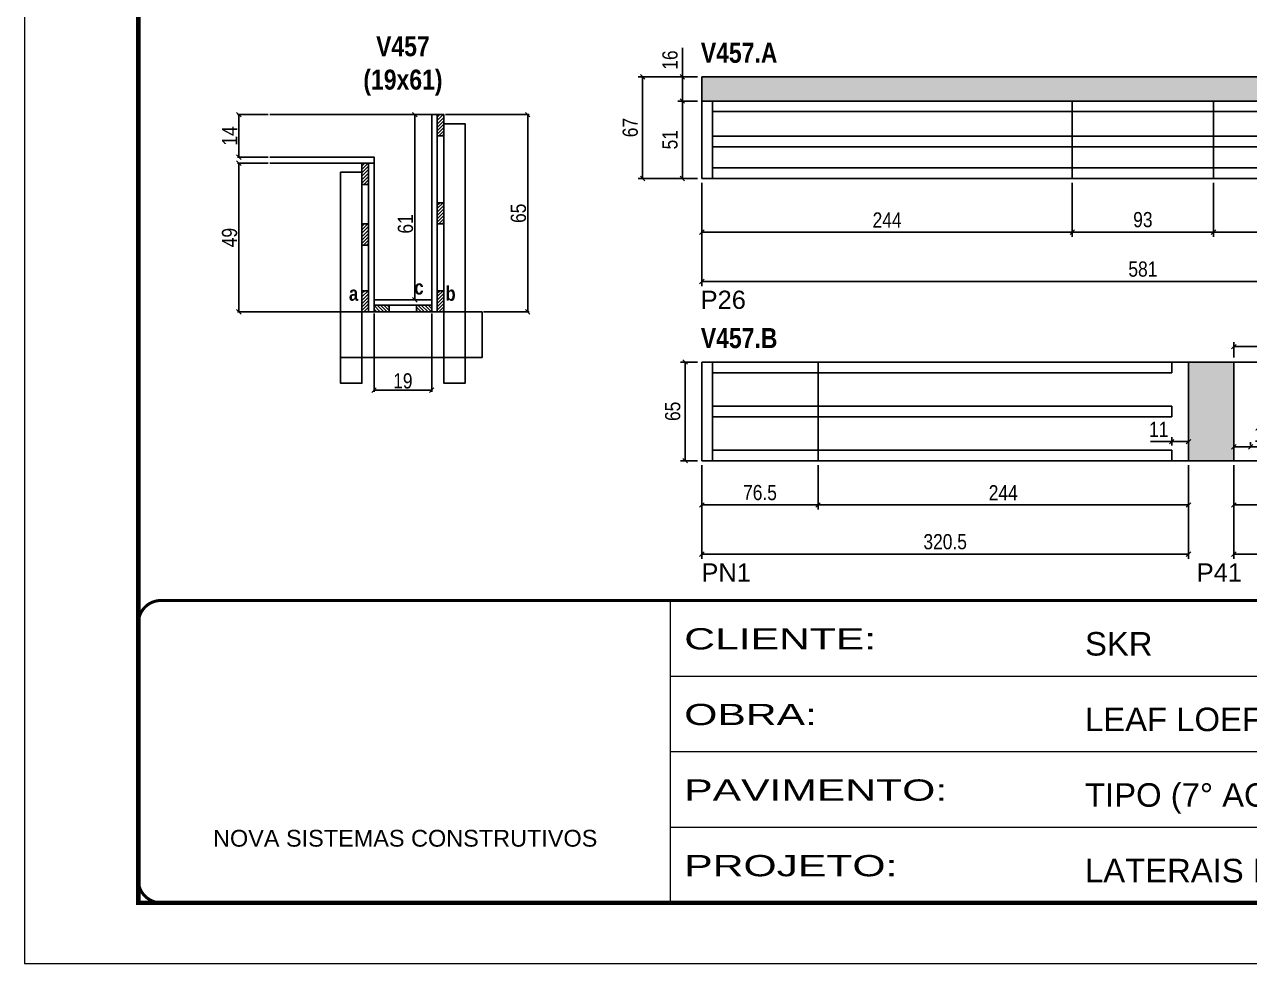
# Model space of a CAD drawing. Extents: x 3309 to 9563, y -2522 to 14608.
# Drawn here: x 3309 to 4116, y 7815 to 8434 of the extents above; entities that cross this region are included whole.
import ezdxf

# ---------------------------------------------------------------- set-up
doc = ezdxf.new("R2010")
doc.units = 0
doc.linetypes.add('CONTINUO', pattern=[0])
doc.linetypes.add('DASHED', pattern=[0.75, 0.5, -0.25])
for name, color, linetype in [('5', 5, 'Continuous'), ('COTA', 241, 'Continuous'), ('detalhes', 4, 'Continuous'), ('NOMENCLATURA', 7, 'Continuous'), ('Painéis', 200, 'Continuous'), ('SARR_2.2x7', 40, 'Continuous'), ('SARR_3.5x7', 81, 'Continuous')]:
    doc.layers.add(name, color=color, linetype=linetype)
for name, color, linetype, lineweight in [('CONCRETO', 251, 'Continuous', 25), ('Folhas', 255, 'Continuous', 9), ('SARRAFO DE PRESSAO', 251, 'DASHED', 9)]:
    doc.layers.add(name, color=color, linetype=linetype, lineweight=lineweight)
doc.styles.add('ARIAL', font='arial.ttf')
doc.styles.add('COTA TECNICA', font='techl___.ttf', dxfattribs={"height": 10})
doc.styles.add('COTA TECNICA 2X', font='techl___.ttf', dxfattribs={"height": 10})
doc.styles.get("Standard").update_dxf_attribs({"font": 'arial.ttf'})
doc.styles.add('TECNICA', font='techb___.ttf', dxfattribs={"height": 10})
doc.styles.add('Tecnologia', font='')
doc.styles.get('Tecnologia').set_extended_font_data('Forgotten Futurist')
doc.dimstyles.new('PAINEL', dxfattribs={"dimtxt": 10, "dimasz": 3, "dimexe": 3, "dimexo": 3, "dimgap": 3, "dimtad": 1, "dimdec": 1, "dimzin": 12, "dimdsep": 46, "dimtxsty": 'COTA TECNICA', "dimblk1": 'OBLIQUE', "dimblk2": 'OBLIQUE', "dimsah": 1, "dimcen": 0.9, "dimclrd": 4, "dimclre": 4, "dimclrt": 240, "dimadec": 1, "dimazin": 3, "dimtfac": 1, "dimtdec": 1, "dimtmove": 0, "dimatfit": 3, "dimfxl": 1, "dimtolj": 1, "dimtzin": 12, "dimarcsym": 0})
doc.dimstyles.new('SECAO', dxfattribs={"dimscale": 0.333333, "dimtxt": 5, "dimasz": 9, "dimexe": 3, "dimexo": 3, "dimgap": 3, "dimtad": 1, "dimdec": 1, "dimlfac": 0.5, "dimzin": 12, "dimdsep": 46, "dimtxsty": 'COTA TECNICA 2X', "dimblk1": 'OBLIQUE', "dimblk2": 'OBLIQUE', "dimsah": 1, "dimcen": 0.9, "dimclrd": 4, "dimclre": 4, "dimclrt": 240, "dimadec": 1, "dimazin": 3, "dimtfac": 1, "dimtdec": 1, "dimtmove": 0, "dimatfit": 3, "dimfxl": 1, "dimtolj": 1, "dimtzin": 12, "dimarcsym": 0})
pattern_1 = [(135, (36775.1903, -115267.8164), (-1.122532015, -1.122532015), [])]
pattern_2 = [(45, (-119980.518, -24977.1854), (-1.122532015, 1.122532015), [])]
pattern_3 = [(50, (-1598.5, -383.495), (5.46554, -0.4781726), [0.5715, -6.2865]), (355, (-1598.5, -383.495), (-1.0573026, 5.7317054), [0.4572, -5.0292175]), (100.451445, (-1598.0445, -383.535), (4.4082374, 5.2535326), [0.4857003, -5.3427073]), (46.1842, (-1598.5, -381.971), (8.1323712, -1.26127), [0.85725, -9.42975]), (96.63556, (-1597.822, -382.076), (7.122124, 7.422784), [0.728551, -8.014068]), (351.18415, (-1598.5, -381.971), (7.122124, 7.422784), [0.685799, -7.543792]), (21, (-1597.738, -382.352), (4.5484317, -3.067956), [0.5715, -6.2865]), (326, (-1597.738, -382.352), (1.8540609, 5.525639), [0.4572, -5.0292]), (71.451445, (-1597.359, -382.6077), (6.4024926, 2.457683), [0.4857003, -5.342698]), (37.5, (-1598.5, -383.495), (0.0926581, 2.53665117), [0, -4.96824, 0, -5.1054, 0, -5.04825]), (7.5, (-1598.5, -383.495), (2.0045899, 3.00541724), [0, -2.91084, 0, -4.85394, 0, -1.92405]), (327.5, (-1600.1993, -383.495), (4.06771786, -0.17186232), [0, -1.905, 0, -5.9436, 0, -7.8867]), (317.5, (-1600.9613, -383.495), (4.4438754, 0.7627947), [0, -2.4765, 0, -3.94716, 0, -5.6007])]

# ---------------------------------------------------------------- blocks, each defined once
blk = doc.blocks.new('9999999999')
at = {"color": 30, "linetype": 'CONTINUO'}
for p, q in [((98564.56, 34230.21), (98564.56, 34429.45)), ((98564.56, 34379.64), (99583.98, 34379.64)), ((98564.56, 34329.83), (99487.98, 34329.83)), ((98564.56, 34280.02), (99487.98, 34280.02))]:
    blk.add_line(p, q, dxfattribs=at)
at = {"color": 30, "linetype": 'CONTINUO', "const_width": 2}
blk.add_lwpolyline([(99583.98, 34230.21), (99583.98, 34414.45, 0.414214), (99568.98, 34429.45), (98228.98, 34429.45, 0.414214), (98213.98, 34414.45), (98213.98, 34245.21, 0.414214), (98228.98, 34230.21), (99583.98, 34230.21)], format="xyb", dxfattribs=at)
at = {"layer": 'Folhas'}
blk.add_lwpolyline([(98138.98, 34190.21), (99623.98, 34190.21), (99623.98, 35240.21), (98138.98, 35240.21)], close=True, dxfattribs=at)
at = {"layer": 'Folhas', "color": 30, "const_width": 3}
blk.add_lwpolyline([(98213.98, 34230.21), (99583.98, 34230.21), (99583.98, 35200.21), (98213.98, 35200.21)], close=True, dxfattribs=at)
at = {"color": 7, "linetype": 'Continuous', "ltscale": 5, "style": 'ARIAL'}
for s, height, p in [('SKR', 15.483, (98837.68, 34393.13)), ('LEAF LOEFGREN', 15.4829, (98837.68, 34343.32)), ('TIPO (7° AO 21° PAVIMENTO)', 15.4829, (98837.68, 34293.51)), ('NOVA SISTEMAS CONSTRUTIVOS', 11.0592, (98263.19, 34267.21)), ('LATERAIS DE VIGAS', 15.4829, (98837.68, 34243.7))]:
    blk.add_text(s, height=height, dxfattribs=at).set_placement(p)
at = {"layer": 'Folhas', "color": 7, "style": 'Tecnologia', "width": 1.5}
for s, p in [('CLIENTE:', (98573.65, 34397.17)), ('OBRA:', (98573.65, 34347.31)), ('PAVIMENTO:', (98573.65, 34297.5)), ('PROJETO:', (98573.65, 34247.69))]:
    blk.add_text(s, height=14, dxfattribs=at).set_placement(p)
blk = doc.blocks.new('_Oblique')
at = {"color": 0, "linetype": 'ByBlock', "lineweight": -2}
blk.add_line((-0.5, -0.5), (0.5, 0.5), dxfattribs=at)
blk = doc.blocks.new('*D1953')
at = {"layer": 'COTA', "color": 4, "lineweight": -2, "transparency": 16777216}
for p, q in [((3469.95, 8342.35), (3449.6, 8342.35)), ((3450.6, 8342.35), (3450.6, 8244.35)), ((3530.65, 8244.35), (3449.6, 8244.35))]:
    blk.add_line(p, q, dxfattribs=at)
at = {"layer": 'Defpoints', "color": 0, "transparency": 16777216}
for p in [(3470.95, 8342.35), (3450.6, 8244.35), (3531.65, 8244.35, 0)]:
    blk.add_point(p, dxfattribs=at)
at = {"layer": 'COTA', "color": 4, "lineweight": -2, "transparency": 16777216, "xscale": 3, "yscale": 3, "zscale": 3}
for p, rotation in [((3450.6, 8342.35), 90), ((3450.6, 8244.35), 270)]:
    blk.add_blockref('_Oblique', p, dxfattribs=dict(at, rotation=rotation))
at = {"layer": 'COTA', "color": 240, "transparency": 16777216, "insert": (3444.5, 8293.35), "char_height": 10, "attachment_point": 5, "rotation": 90, "style": 'COTA TECNICA 2X'}
blk.add_mtext('\\A1;49', dxfattribs=at)
blk = doc.blocks.new('*D1954')
at = {"layer": 'COTA', "color": 4, "lineweight": -2, "transparency": 16777216}
for p, q in [((3576.65, 8374.35), (3565.48, 8374.35)), ((3566.48, 8252.35), (3566.48, 8374.35)), ((3576.65, 8252.35), (3565.48, 8252.35))]:
    blk.add_line(p, q, dxfattribs=at)
at = {"layer": 'Defpoints', "color": 0, "transparency": 16777216}
for p in [(3566.48, 8374.35), (3577.65, 8374.35), (3577.65, 8252.35)]:
    blk.add_point(p, dxfattribs=at)
at = {"layer": 'COTA', "color": 4, "lineweight": -2, "transparency": 16777216, "xscale": 3, "yscale": 3, "zscale": 3}
for p, rotation in [((3566.48, 8374.35), 90), ((3566.48, 8252.35), 270)]:
    blk.add_blockref('_Oblique', p, dxfattribs=dict(at, rotation=rotation))
at = {"layer": 'COTA', "color": 240, "transparency": 16777216, "insert": (3560.37, 8302.35), "char_height": 10, "attachment_point": 5, "rotation": 90, "style": 'COTA TECNICA 2X'}
blk.add_mtext('\\A1;61', dxfattribs=at)
blk = doc.blocks.new('*D1956')
at = {"layer": 'COTA', "color": 4, "lineweight": -2, "transparency": 16777216}
for p, q in [((3469.95, 8374.35), (3449.6, 8374.35)), ((3450.6, 8346.35), (3450.6, 8374.35)), ((3469.95, 8346.35), (3449.6, 8346.35))]:
    blk.add_line(p, q, dxfattribs=at)
at = {"layer": 'Defpoints', "color": 0, "transparency": 16777216}
for p in [(3450.6, 8374.35), (3470.95, 8374.35), (3470.95, 8346.35)]:
    blk.add_point(p, dxfattribs=at)
at = {"layer": 'COTA', "color": 4, "lineweight": -2, "transparency": 16777216, "xscale": 3, "yscale": 3, "zscale": 3}
for p, rotation in [((3450.6, 8374.35), 90), ((3450.6, 8346.35), 270)]:
    blk.add_blockref('_Oblique', p, dxfattribs=dict(at, rotation=rotation))
at = {"layer": 'COTA', "color": 240, "transparency": 16777216, "insert": (3444.53, 8360.35), "char_height": 10, "attachment_point": 5, "rotation": 90, "style": 'COTA TECNICA 2X'}
blk.add_mtext('\\A1;14', dxfattribs=at)
blk = doc.blocks.new('*D1957')
at = {"layer": 'COTA', "color": 4, "lineweight": -2, "transparency": 16777216}
for p, q in [((3586.65, 8374.35), (3641.9, 8374.35)), ((3640.9, 8244.35), (3640.9, 8374.35)), ((3611.84, 8244.35), (3641.9, 8244.35))]:
    blk.add_line(p, q, dxfattribs=at)
at = {"layer": 'Defpoints', "color": 0, "transparency": 16777216}
for p in [(3585.65, 8374.35), (3640.9, 8374.35), (3610.84, 8244.35)]:
    blk.add_point(p, dxfattribs=at)
at = {"layer": 'COTA', "color": 4, "lineweight": -2, "transparency": 16777216, "xscale": 3, "yscale": 3, "zscale": 3}
for p, rotation in [((3640.9, 8374.35), 90), ((3640.9, 8244.35), 270)]:
    blk.add_blockref('_Oblique', p, dxfattribs=dict(at, rotation=rotation))
at = {"layer": 'COTA', "color": 240, "transparency": 16777216, "insert": (3634.79, 8309.35), "char_height": 10, "attachment_point": 5, "rotation": 90, "style": 'COTA TECNICA 2X'}
blk.add_mtext('\\A1;65', dxfattribs=at)
blk = doc.blocks.new('*D1955')
at = {"layer": 'COTA', "color": 4, "lineweight": -2, "transparency": 16777216}
for p, q in [((3539.65, 8243.35), (3539.65, 8191.78)), ((3577.65, 8243.35), (3577.65, 8191.78)), ((3539.65, 8192.78), (3577.65, 8192.78))]:
    blk.add_line(p, q, dxfattribs=at)
at = {"layer": 'Defpoints', "color": 0, "transparency": 16777216}
for p in [(3539.65, 8244.35), (3577.65, 8244.35), (3577.65, 8192.78)]:
    blk.add_point(p, dxfattribs=at)
at = {"layer": 'COTA', "color": 4, "lineweight": -2, "transparency": 16777216, "xscale": 3, "yscale": 3, "zscale": 3, "rotation": 180}
blk.add_blockref('_Oblique', (3539.65, 8192.78), dxfattribs=at)
at = {"layer": 'COTA', "color": 4, "lineweight": -2, "transparency": 16777216, "xscale": 3, "yscale": 3, "zscale": 3}
blk.add_blockref('_Oblique', (3577.65, 8192.78), dxfattribs=at)
at = {"layer": 'COTA', "color": 240, "transparency": 16777216, "insert": (3558.65, 8198.86), "char_height": 10, "attachment_point": 5, "style": 'COTA TECNICA 2X'}
blk.add_mtext('\\A1;19', dxfattribs=at)
blk = doc.blocks.new('*D1959')
at = {"layer": 'COTA', "color": 4, "lineweight": -2, "transparency": 16777216}
for p, q in [((3755.69, 8329.33), (3755.69, 8261.39)), ((4336.69, 8329.33), (4336.69, 8261.39)), ((3755.69, 8264.39), (4336.69, 8264.39))]:
    blk.add_line(p, q, dxfattribs=at)
at = {"layer": 'Defpoints', "color": 0, "transparency": 16777216}
for p in [(3755.69, 8332.33), (4336.69, 8332.33), (4336.69, 8264.39)]:
    blk.add_point(p, dxfattribs=at)
at = {"layer": 'COTA', "color": 4, "lineweight": -2, "transparency": 16777216, "xscale": 3, "yscale": 3, "zscale": 3, "rotation": 180}
blk.add_blockref('_Oblique', (3755.69, 8264.39), dxfattribs=at)
at = {"layer": 'COTA', "color": 4, "lineweight": -2, "transparency": 16777216, "xscale": 3, "yscale": 3, "zscale": 3}
blk.add_blockref('_Oblique', (4336.69, 8264.39), dxfattribs=at)
at = {"layer": 'COTA', "color": 240, "transparency": 16777216, "insert": (4046.19, 8272.52), "char_height": 10, "attachment_point": 5, "style": 'COTA TECNICA'}
blk.add_mtext('\\A1;581', dxfattribs=at)
blk = doc.blocks.new('*D1960')
at = {"layer": 'COTA', "color": 4, "lineweight": -2, "transparency": 16777216}
for p, q in [((3755.69, 8329.33), (3755.69, 8293.87)), ((3999.69, 8329.33), (3999.69, 8293.87)), ((3755.69, 8296.87), (3999.69, 8296.87))]:
    blk.add_line(p, q, dxfattribs=at)
at = {"layer": 'Defpoints', "color": 0, "transparency": 16777216}
for p in [(3755.69, 8332.33), (3999.69, 8332.33), (3999.69, 8296.87)]:
    blk.add_point(p, dxfattribs=at)
at = {"layer": 'COTA', "color": 4, "lineweight": -2, "transparency": 16777216, "xscale": 3, "yscale": 3, "zscale": 3, "rotation": 180}
blk.add_blockref('_Oblique', (3755.69, 8296.87), dxfattribs=at)
at = {"layer": 'COTA', "color": 4, "lineweight": -2, "transparency": 16777216, "xscale": 3, "yscale": 3, "zscale": 3}
blk.add_blockref('_Oblique', (3999.69, 8296.87), dxfattribs=at)
at = {"layer": 'COTA', "color": 240, "transparency": 16777216, "insert": (3877.69, 8304.95), "char_height": 10, "attachment_point": 5, "style": 'COTA TECNICA'}
blk.add_mtext('\\A1;244', dxfattribs=at)
blk = doc.blocks.new('*D1958')
at = {"layer": 'COTA', "color": 4, "lineweight": -2, "transparency": 16777216}
for p, q in [((4092.69, 8329.33), (4092.69, 8293.87)), ((4336.69, 8329.33), (4336.69, 8293.87)), ((4092.69, 8296.87), (4336.69, 8296.87))]:
    blk.add_line(p, q, dxfattribs=at)
at = {"layer": 'Defpoints', "color": 0, "transparency": 16777216}
for p in [(4092.69, 8332.33), (4336.69, 8332.33), (4336.69, 8296.87)]:
    blk.add_point(p, dxfattribs=at)
at = {"layer": 'COTA', "color": 4, "lineweight": -2, "transparency": 16777216, "xscale": 3, "yscale": 3, "zscale": 3, "rotation": 180}
blk.add_blockref('_Oblique', (4092.69, 8296.87), dxfattribs=at)
at = {"layer": 'COTA', "color": 4, "lineweight": -2, "transparency": 16777216, "xscale": 3, "yscale": 3, "zscale": 3}
blk.add_blockref('_Oblique', (4336.69, 8296.87), dxfattribs=at)
at = {"layer": 'COTA', "color": 240, "transparency": 16777216, "insert": (4214.69, 8304.95), "char_height": 10, "attachment_point": 5, "style": 'COTA TECNICA'}
blk.add_mtext('\\A1;244', dxfattribs=at)
blk = doc.blocks.new('*D1961')
at = {"layer": 'COTA', "color": 4, "lineweight": -2, "transparency": 16777216}
for p, q in [((3752.69, 8383.33), (3739.79, 8383.33)), ((3742.79, 8383.33), (3742.79, 8332.33)), ((3752.69, 8332.33), (3739.79, 8332.33))]:
    blk.add_line(p, q, dxfattribs=at)
at = {"layer": 'Defpoints', "color": 0, "transparency": 16777216}
for p in [(3755.69, 8383.33), (3742.79, 8332.33), (3755.69, 8332.33)]:
    blk.add_point(p, dxfattribs=at)
at = {"layer": 'COTA', "color": 4, "lineweight": -2, "transparency": 16777216, "xscale": 3, "yscale": 3, "zscale": 3}
for p, rotation in [((3742.79, 8383.33), 90), ((3742.79, 8332.33), 270)]:
    blk.add_blockref('_Oblique', p, dxfattribs=dict(at, rotation=rotation))
at = {"layer": 'COTA', "color": 240, "transparency": 16777216, "insert": (3734.68, 8357.83), "char_height": 10, "attachment_point": 5, "rotation": 90, "style": 'COTA TECNICA'}
blk.add_mtext('\\A1;51', dxfattribs=at)
blk = doc.blocks.new('*D1962')
at = {"layer": 'COTA', "color": 4, "lineweight": -2, "transparency": 16777216}
for p, q in [((3742.79, 8399.33), (3742.79, 8418.34)), ((3752.69, 8399.33), (3739.79, 8399.33)), ((3742.79, 8383.33), (3742.79, 8399.33)), ((3752.69, 8383.33), (3739.79, 8383.33))]:
    blk.add_line(p, q, dxfattribs=at)
at = {"layer": 'Defpoints', "color": 0, "transparency": 16777216}
for p in [(3742.79, 8399.33), (3755.69, 8399.33), (3755.69, 8383.33)]:
    blk.add_point(p, dxfattribs=at)
at = {"layer": 'COTA', "color": 4, "lineweight": -2, "transparency": 16777216, "xscale": 3, "yscale": 3, "zscale": 3}
for p, rotation in [((3742.79, 8399.33), 90), ((3742.79, 8383.33), 270)]:
    blk.add_blockref('_Oblique', p, dxfattribs=dict(at, rotation=rotation))
at = {"layer": 'COTA', "color": 240, "transparency": 16777216, "insert": (3734.69, 8410.33), "char_height": 10, "attachment_point": 5, "rotation": 90, "style": 'COTA TECNICA'}
blk.add_mtext('\\A1;16', dxfattribs=at)
blk = doc.blocks.new('*D1963')
at = {"layer": 'COTA', "color": 4, "lineweight": -2, "transparency": 16777216}
for p, q in [((3752.69, 8399.33), (3713.63, 8399.33)), ((3716.63, 8332.33), (3716.63, 8399.33)), ((3752.69, 8332.33), (3713.63, 8332.33))]:
    blk.add_line(p, q, dxfattribs=at)
at = {"layer": 'Defpoints', "color": 0, "transparency": 16777216}
for p in [(3716.63, 8399.33), (3755.69, 8399.33), (3755.69, 8332.33)]:
    blk.add_point(p, dxfattribs=at)
at = {"layer": 'COTA', "color": 4, "lineweight": -2, "transparency": 16777216, "xscale": 3, "yscale": 3, "zscale": 3}
for p, rotation in [((3716.63, 8399.33), 90), ((3716.63, 8332.33), 270)]:
    blk.add_blockref('_Oblique', p, dxfattribs=dict(at, rotation=rotation))
at = {"layer": 'COTA', "color": 240, "transparency": 16777216, "insert": (3708.52, 8365.83), "char_height": 10, "attachment_point": 5, "rotation": 90, "style": 'COTA TECNICA'}
blk.add_mtext('\\A1;67', dxfattribs=at)
blk = doc.blocks.new('*D1964')
at = {"layer": 'COTA', "color": 4, "lineweight": -2, "transparency": 16777216}
for p, q in [((3999.69, 8329.33), (3999.69, 8293.87)), ((4092.69, 8329.33), (4092.69, 8293.87)), ((3999.69, 8296.87), (4092.69, 8296.87))]:
    blk.add_line(p, q, dxfattribs=at)
at = {"layer": 'Defpoints', "color": 0, "transparency": 16777216}
for p in [(3999.69, 8332.33), (4092.69, 8332.33), (4092.69, 8296.87)]:
    blk.add_point(p, dxfattribs=at)
at = {"layer": 'COTA', "color": 4, "lineweight": -2, "transparency": 16777216, "xscale": 3, "yscale": 3, "zscale": 3, "rotation": 180}
blk.add_blockref('_Oblique', (3999.69, 8296.87), dxfattribs=at)
at = {"layer": 'COTA', "color": 4, "lineweight": -2, "transparency": 16777216, "xscale": 3, "yscale": 3, "zscale": 3}
blk.add_blockref('_Oblique', (4092.69, 8296.87), dxfattribs=at)
at = {"layer": 'COTA', "color": 240, "transparency": 16777216, "insert": (4046.19, 8305.12), "char_height": 10, "attachment_point": 5, "style": 'COTA TECNICA'}
blk.add_mtext('\\A1;93', dxfattribs=at)
blk = doc.blocks.new('*D1970')
at = {"layer": 'COTA', "color": 4, "lineweight": -2, "transparency": 16777216}
for p, q in [((3755.69, 8143.33), (3755.69, 8081.66)), ((4076.19, 8143.33), (4076.19, 8081.66)), ((4076.19, 8084.66), (3755.69, 8084.66))]:
    blk.add_line(p, q, dxfattribs=at)
at = {"layer": 'Defpoints', "color": 0, "transparency": 16777216}
for p in [(3755.69, 8146.33), (4076.19, 8146.33), (3755.69, 8084.66)]:
    blk.add_point(p, dxfattribs=at)
at = {"layer": 'COTA', "color": 4, "lineweight": -2, "transparency": 16777216, "xscale": 3, "yscale": 3, "zscale": 3, "rotation": 180}
blk.add_blockref('_Oblique', (3755.69, 8084.66), dxfattribs=at)
at = {"layer": 'COTA', "color": 4, "lineweight": -2, "transparency": 16777216, "xscale": 3, "yscale": 3, "zscale": 3}
blk.add_blockref('_Oblique', (4076.19, 8084.66), dxfattribs=at)
at = {"layer": 'COTA', "color": 240, "transparency": 16777216, "insert": (3915.94, 8092.88), "char_height": 10, "attachment_point": 5, "style": 'COTA TECNICA'}
blk.add_mtext('\\A1;320.5', dxfattribs=at)
blk = doc.blocks.new('*D1971')
at = {"layer": 'COTA', "color": 4, "lineweight": -2, "transparency": 16777216}
for p, q in [((3832.19, 8143.33), (3832.19, 8114.15)), ((4076.19, 8143.33), (4076.19, 8114.15)), ((4076.19, 8117.15), (3832.19, 8117.15))]:
    blk.add_line(p, q, dxfattribs=at)
at = {"layer": 'Defpoints', "color": 0, "transparency": 16777216}
for p in [(3832.19, 8146.33), (4076.19, 8146.33), (3832.19, 8117.15)]:
    blk.add_point(p, dxfattribs=at)
at = {"layer": 'COTA', "color": 4, "lineweight": -2, "transparency": 16777216, "xscale": 3, "yscale": 3, "zscale": 3, "rotation": 180}
blk.add_blockref('_Oblique', (3832.19, 8117.15), dxfattribs=at)
at = {"layer": 'COTA', "color": 4, "lineweight": -2, "transparency": 16777216, "xscale": 3, "yscale": 3, "zscale": 3}
blk.add_blockref('_Oblique', (4076.19, 8117.15), dxfattribs=at)
at = {"layer": 'COTA', "color": 240, "transparency": 16777216, "insert": (3954.19, 8125.22), "char_height": 10, "attachment_point": 5, "style": 'COTA TECNICA'}
blk.add_mtext('\\A1;244', dxfattribs=at)
blk = doc.blocks.new('*D1972')
at = {"layer": 'COTA', "color": 4, "lineweight": -2, "transparency": 16777216}
for p, q in [((3755.69, 8143.33), (3755.69, 8114.15)), ((3832.19, 8143.33), (3832.19, 8114.15)), ((3832.19, 8117.15), (3755.69, 8117.15))]:
    blk.add_line(p, q, dxfattribs=at)
at = {"layer": 'Defpoints', "color": 0, "transparency": 16777216}
for p in [(3755.69, 8146.33), (3832.19, 8146.33), (3755.69, 8117.15)]:
    blk.add_point(p, dxfattribs=at)
at = {"layer": 'COTA', "color": 4, "lineweight": -2, "transparency": 16777216, "xscale": 3, "yscale": 3, "zscale": 3, "rotation": 180}
blk.add_blockref('_Oblique', (3755.69, 8117.15), dxfattribs=at)
at = {"layer": 'COTA', "color": 4, "lineweight": -2, "transparency": 16777216, "xscale": 3, "yscale": 3, "zscale": 3}
blk.add_blockref('_Oblique', (3832.19, 8117.15), dxfattribs=at)
at = {"layer": 'COTA', "color": 240, "transparency": 16777216, "insert": (3793.94, 8125.26), "char_height": 10, "attachment_point": 5, "style": 'COTA TECNICA'}
blk.add_mtext('\\A1;76.5', dxfattribs=at)
blk = doc.blocks.new('*D1973')
at = {"layer": 'COTA', "color": 4, "lineweight": -2, "transparency": 16777216}
for p, q in [((3752.69, 8211.33), (3741.58, 8211.33)), ((3744.58, 8211.33), (3744.58, 8146.33)), ((3752.69, 8146.33), (3741.58, 8146.33))]:
    blk.add_line(p, q, dxfattribs=at)
at = {"layer": 'Defpoints', "color": 0, "transparency": 16777216}
for p in [(3755.69, 8211.33), (3744.58, 8146.33), (3755.69, 8146.33)]:
    blk.add_point(p, dxfattribs=at)
at = {"layer": 'COTA', "color": 4, "lineweight": -2, "transparency": 16777216, "xscale": 3, "yscale": 3, "zscale": 3}
for p, rotation in [((3744.58, 8211.33), 90), ((3744.58, 8146.33), 270)]:
    blk.add_blockref('_Oblique', p, dxfattribs=dict(at, rotation=rotation))
at = {"layer": 'COTA', "color": 240, "transparency": 16777216, "insert": (3736.47, 8178.83), "char_height": 10, "attachment_point": 5, "rotation": 90, "style": 'COTA TECNICA'}
blk.add_mtext('\\A1;65', dxfattribs=at)
blk = doc.blocks.new('*D1977')
at = {"layer": 'COTA', "color": 4, "lineweight": -2, "transparency": 16777216}
for p, q in [((4106.19, 8143.33), (4106.19, 8081.66)), ((4687.19, 8143.33), (4687.19, 8081.66)), ((4687.19, 8084.66), (4106.19, 8084.66))]:
    blk.add_line(p, q, dxfattribs=at)
at = {"layer": 'Defpoints', "color": 0, "transparency": 16777216}
for p in [(4106.19, 8146.33), (4687.19, 8146.33), (4106.19, 8084.66)]:
    blk.add_point(p, dxfattribs=at)
at = {"layer": 'COTA', "color": 4, "lineweight": -2, "transparency": 16777216, "xscale": 3, "yscale": 3, "zscale": 3, "rotation": 180}
blk.add_blockref('_Oblique', (4106.19, 8084.66), dxfattribs=at)
at = {"layer": 'COTA', "color": 4, "lineweight": -2, "transparency": 16777216, "xscale": 3, "yscale": 3, "zscale": 3}
blk.add_blockref('_Oblique', (4687.19, 8084.66), dxfattribs=at)
at = {"layer": 'COTA', "color": 240, "transparency": 16777216, "insert": (4396.69, 8092.8), "char_height": 10, "attachment_point": 5, "style": 'COTA TECNICA'}
blk.add_mtext('\\A1;581', dxfattribs=at)
blk = doc.blocks.new('*D1976')
at = {"layer": 'COTA', "color": 4, "lineweight": -2, "transparency": 16777216}
for p, q in [((4106.19, 8143.33), (4106.19, 8114.15)), ((4350.19, 8143.33), (4350.19, 8114.15)), ((4350.19, 8117.15), (4106.19, 8117.15))]:
    blk.add_line(p, q, dxfattribs=at)
at = {"layer": 'Defpoints', "color": 0, "transparency": 16777216}
for p in [(4106.19, 8146.33), (4350.19, 8146.33), (4106.19, 8117.15)]:
    blk.add_point(p, dxfattribs=at)
at = {"layer": 'COTA', "color": 4, "lineweight": -2, "transparency": 16777216, "xscale": 3, "yscale": 3, "zscale": 3, "rotation": 180}
blk.add_blockref('_Oblique', (4106.19, 8117.15), dxfattribs=at)
at = {"layer": 'COTA', "color": 4, "lineweight": -2, "transparency": 16777216, "xscale": 3, "yscale": 3, "zscale": 3}
blk.add_blockref('_Oblique', (4350.19, 8117.15), dxfattribs=at)
at = {"layer": 'COTA', "color": 240, "transparency": 16777216, "insert": (4228.19, 8125.22), "char_height": 10, "attachment_point": 5, "style": 'COTA TECNICA'}
blk.add_mtext('\\A1;244', dxfattribs=at)
blk = doc.blocks.new('*D1981')
at = {"layer": 'COTA', "color": 4, "lineweight": -2, "transparency": 16777216}
for p, q in [((4106.19, 8149.33), (4106.19, 8158.53)), ((4106.19, 8155.53), (4117.19, 8155.53)), ((4117.19, 8156.33), (4117.19, 8158.53)), ((4117.19, 8155.53), (4131.28, 8155.53))]:
    blk.add_line(p, q, dxfattribs=at)
at = {"layer": 'Defpoints', "color": 0, "transparency": 16777216}
for p in [(4117.19, 8155.53), (4117.19, 8153.33), (4106.19, 8146.33)]:
    blk.add_point(p, dxfattribs=at)
at = {"layer": 'COTA', "color": 4, "lineweight": -2, "transparency": 16777216, "xscale": 3, "yscale": 3, "zscale": 3, "rotation": 180}
blk.add_blockref('_Oblique', (4106.19, 8155.53), dxfattribs=at)
at = {"layer": 'COTA', "color": 4, "lineweight": -2, "transparency": 16777216, "xscale": 3, "yscale": 3, "zscale": 3}
blk.add_blockref('_Oblique', (4117.19, 8155.53), dxfattribs=at)
at = {"layer": 'COTA', "color": 240, "transparency": 16777216, "insert": (4125.74, 8163.58), "char_height": 10, "attachment_point": 5, "style": 'COTA TECNICA'}
blk.add_mtext('\\A1;11', dxfattribs=at)
blk = doc.blocks.new('*D1983')
at = {"layer": 'COTA', "color": 4, "lineweight": -2, "transparency": 16777216}
for p, q in [((4065.19, 8156.33), (4065.19, 8161.9)), ((4076.19, 8149.33), (4076.19, 8161.9)), ((4065.19, 8158.9), (4051.11, 8158.9)), ((4076.19, 8158.9), (4065.19, 8158.9))]:
    blk.add_line(p, q, dxfattribs=at)
at = {"layer": 'Defpoints', "color": 0, "transparency": 16777216}
for p in [(4065.19, 8158.9), (4065.19, 8153.33), (4076.19, 8146.33)]:
    blk.add_point(p, dxfattribs=at)
at = {"layer": 'COTA', "color": 4, "lineweight": -2, "transparency": 16777216, "xscale": 3, "yscale": 3, "zscale": 3, "rotation": 180}
blk.add_blockref('_Oblique', (4065.19, 8158.9), dxfattribs=at)
at = {"layer": 'COTA', "color": 4, "lineweight": -2, "transparency": 16777216, "xscale": 3, "yscale": 3, "zscale": 3}
blk.add_blockref('_Oblique', (4076.19, 8158.9), dxfattribs=at)
at = {"layer": 'COTA', "color": 240, "transparency": 16777216, "insert": (4056.65, 8166.96), "char_height": 10, "attachment_point": 5, "style": 'COTA TECNICA'}
blk.add_mtext('\\A1;11', dxfattribs=at)
blk = doc.blocks.new('*D1986')
at = {"layer": 'COTA', "color": 4, "lineweight": -2, "transparency": 16777216}
for p, q in [((4106.19, 8214.33), (4106.19, 8224.47)), ((4242.99, 8214.33), (4242.99, 8224.47)), ((4106.19, 8221.47), (4242.99, 8221.47))]:
    blk.add_line(p, q, dxfattribs=at)
at = {"layer": 'Defpoints', "color": 0, "transparency": 16777216}
for p in [(4242.99, 8221.47), (4106.19, 8211.33), (4242.99, 8211.33)]:
    blk.add_point(p, dxfattribs=at)
at = {"layer": 'COTA', "color": 4, "lineweight": -2, "transparency": 16777216, "xscale": 3, "yscale": 3, "zscale": 3, "rotation": 180}
blk.add_blockref('_Oblique', (4106.19, 8221.47), dxfattribs=at)
at = {"layer": 'COTA', "color": 4, "lineweight": -2, "transparency": 16777216, "xscale": 3, "yscale": 3, "zscale": 3}
blk.add_blockref('_Oblique', (4242.99, 8221.47), dxfattribs=at)
at = {"layer": 'COTA', "color": 240, "transparency": 16777216, "insert": (4174.59, 8229.71), "char_height": 10, "attachment_point": 5, "style": 'COTA TECNICA'}
blk.add_mtext('\\A1;136.8', dxfattribs=at)

msp = doc.modelspace()

# ---------------------------------------------------------------- hatches: boundary and pattern name
at = {"layer": 'COTA'}
h = msp.add_hatch(dxfattribs=at)
h.set_pattern_fill('AR-CONC', color=256, scale=0.03)
h.set_pattern_definition(pattern_3)
h.paths.add_polyline_path([(4366.69, 8383.33), (4658.19, 8383.33), (4658.19, 8399.33), (3755.69, 8399.33), (3755.69, 8383.33), (4336.69, 8383.33), (4336.69, 8332.33), (4366.69, 8332.33)])
h = msp.add_hatch(dxfattribs=at)
h.set_pattern_fill('AR-CONC', color=256, scale=0.03)
h.set_pattern_definition(pattern_3)
h.paths.add_polyline_path([(4242.99, 8211.33), (4242.99, 8197.33), (4687.19, 8197.33), (4687.19, 8211.33)])
h.paths.add_polyline_path([(4106.19, 8211.33), (4076.19, 8211.33), (4076.19, 8146.33), (4106.19, 8146.33)])
at = {"layer": 'SARR_2.2x7'}
h = msp.add_hatch(dxfattribs=at)
h.set_pattern_fill('ANSI31', color=256, scale=0.5)
h.set_pattern_definition([(45, (-119980.518, -24861.1854), (-1.122532015, 1.122532015), [])])
h.paths.add_polyline_path([(3585.65, 8360.35), (3581.25, 8360.35), (3581.25, 8374.35), (3585.65, 8374.35)])
h = msp.add_hatch(dxfattribs=at)
h.set_pattern_fill('ANSI31', color=256, scale=0.5)
h.set_pattern_definition([(45, (-119980.518, -24893.1854), (-1.122532015, 1.122532015), [])])
h.paths.add_polyline_path([(3531.65, 8328.35), (3536.05, 8328.35), (3536.05, 8342.35), (3531.65, 8342.35)])
h = msp.add_hatch(dxfattribs=at)
h.set_pattern_fill('ANSI31', color=256, scale=0.5)
h.set_pattern_definition([(45, (-119980.518, -24919.1854), (-1.122532015, 1.122532015), [])])
h.paths.add_polyline_path([(3585.65, 8302.35), (3581.25, 8302.35), (3581.25, 8316.35), (3585.65, 8316.35)])
h = msp.add_hatch(dxfattribs=at)
h.set_pattern_fill('ANSI31', color=256, scale=0.5)
h.set_pattern_definition([(45, (-120030.118, -24933.1854), (-1.122532015, 1.122532015), [])])
h.paths.add_polyline_path([(3536.05, 8288.35), (3531.65, 8288.35), (3531.65, 8302.35), (3536.05, 8302.35)])
h = msp.add_hatch(dxfattribs=at)
h.set_pattern_fill('ANSI31', color=256, scale=0.5)
h.set_pattern_definition(pattern_2)
h.paths.add_polyline_path([(3531.65, 8244.35), (3536.05, 8244.35), (3536.05, 8258.35), (3531.65, 8258.35)])
h = msp.add_hatch(dxfattribs=at)
h.set_pattern_fill('ANSI31', color=256, scale=0.5)
h.set_pattern_definition(pattern_2)
h.paths.add_polyline_path([(3585.65, 8244.35), (3581.25, 8244.35), (3581.25, 8258.35), (3585.65, 8258.35)])
h = msp.add_hatch(dxfattribs=at)
h.set_pattern_fill('ANSI31', color=256, scale=0.5, angle=90)
h.set_pattern_definition(pattern_1)
h.paths.add_polyline_path([(3549.65, 8244.35), (3549.65, 8248.75), (3539.65, 8248.75), (3539.65, 8244.35)])
h = msp.add_hatch(dxfattribs=at)
h.set_pattern_fill('ANSI31', color=256, scale=0.5, angle=90)
h.set_pattern_definition(pattern_1)
h.paths.add_polyline_path([(3567.65, 8248.75), (3567.65, 8244.35), (3577.65, 8244.35), (3577.65, 8248.75)])

# ---------------------------------------------------------------- linework, layer by layer
at = {"layer": 'CONCRETO', "linetype": 'Continuous'}
msp.add_line((3585.65, 8374.35), (3470.95, 8374.35), dxfattribs=at)
at = {"layer": 'COTA'}
for p, q in [((3755.69, 8383.33), (3755.69, 8399.33)), ((3755.69, 8399.33), (4658.19, 8399.33)), ((4076.19, 8211.33), (4106.19, 8211.33)), ((4076.19, 8146.33), (4106.19, 8146.33))]:
    msp.add_line(p, q, dxfattribs=at)
at = {"layer": 'Painéis', "linetype": 'ByBlock'}
for p, q in [((4336.69, 8383.33), (3755.69, 8383.33)), ((3755.69, 8383.33), (3755.69, 8332.33)), ((3999.69, 8383.33), (3999.69, 8332.33)), ((4092.69, 8332.33), (4092.69, 8383.33)), ((3755.69, 8332.33), (4336.69, 8332.33)), ((3755.69, 8146.33), (3755.69, 8211.33)), ((3755.69, 8211.33), (4076.19, 8211.33)), ((3832.19, 8211.33), (3832.19, 8146.33)), ((4076.19, 8211.33), (4076.19, 8146.33)), ((4106.19, 8146.33), (4106.19, 8211.33)), ((4106.19, 8211.33), (4242.99, 8211.33)), ((4076.19, 8146.33), (3755.69, 8146.33)), ((4687.19, 8146.33), (4106.19, 8146.33))]:
    msp.add_line(p, q, dxfattribs=at)
at = {"layer": 'Painéis', "linetype": 'Continuous'}
for points in [[(3581.25, 8244.35), (3581.25, 8374.35), (3577.65, 8374.35), (3577.65, 8244.35)], [(3536.05, 8244.35), (3536.05, 8342.35), (3539.65, 8342.35), (3539.65, 8244.35)], [(3577.65, 8252.35), (3539.65, 8252.35), (3539.65, 8248.75), (3577.65, 8248.75)]]:
    msp.add_lwpolyline(points, close=True, dxfattribs=at)
at = {"layer": 'Painéis', "linetype": 'Continuous', "elevation": 0}
msp.add_lwpolyline([(3470.95, 8342.35), (3539.65, 8342.35), (3539.65, 8346.35), (3470.95, 8346.35)], dxfattribs=at)
at = {"layer": 'SARR_2.2x7', "linetype": 'Continuous'}
for p, q in [((3762.69, 8332.33), (3762.69, 8383.33)), ((3762.69, 8376.33), (3999.69, 8376.33)), ((3999.69, 8376.33), (4092.69, 8376.33)), ((4092.69, 8376.33), (4325.69, 8376.33)), ((3762.69, 8360.16), (3999.69, 8360.16)), ((3999.69, 8360.16), (4092.69, 8360.16)), ((4092.69, 8360.16), (4325.69, 8360.16)), ((3762.69, 8353.16), (3999.69, 8353.16)), ((3999.69, 8353.16), (4092.69, 8353.16)), ((4092.69, 8353.16), (4325.69, 8353.16)), ((3762.69, 8339.33), (3999.69, 8339.33)), ((3999.69, 8339.33), (4092.69, 8339.33)), ((4092.69, 8339.33), (4325.69, 8339.33)), ((3762.69, 8146.33), (3762.69, 8211.33)), ((4065.19, 8204.33), (4065.19, 8211.33)), ((3832.19, 8204.33), (3762.69, 8204.33)), ((4065.19, 8204.33), (3832.19, 8204.33)), ((3832.19, 8182.3), (3762.69, 8182.3)), ((4065.19, 8182.3), (3832.19, 8182.3)), ((4065.19, 8175.3), (4065.19, 8182.3)), ((3832.19, 8175.3), (3762.69, 8175.3)), ((4065.19, 8175.3), (3832.19, 8175.3)), ((3832.19, 8153.33), (3762.69, 8153.33)), ((4065.19, 8153.33), (3832.19, 8153.33)), ((4065.19, 8146.33), (4065.19, 8153.33))]:
    msp.add_line(p, q, dxfattribs=at)
at = {"layer": 'SARR_2.2x7'}
for points in [[(3581.25, 8374.35), (3581.25, 8360.35), (3585.65, 8360.35), (3585.65, 8374.35)], [(3536.05, 8342.35), (3536.05, 8328.35), (3531.65, 8328.35), (3531.65, 8342.35)], [(3581.25, 8316.35), (3581.25, 8302.35), (3585.65, 8302.35), (3585.65, 8316.35)], [(3531.65, 8302.35), (3531.65, 8288.35), (3536.05, 8288.35), (3536.05, 8302.35)], [(3536.05, 8258.35), (3536.05, 8244.35), (3531.65, 8244.35), (3531.65, 8258.35)], [(3581.25, 8258.35), (3581.25, 8244.35), (3585.65, 8244.35), (3585.65, 8258.35)], [(3539.65, 8248.75), (3549.65, 8248.75), (3549.65, 8244.35), (3539.65, 8244.35)], [(3577.65, 8248.75), (3567.65, 8248.75), (3567.65, 8244.35), (3577.65, 8244.35)]]:
    msp.add_lwpolyline(points, close=True, dxfattribs=at)
at = {"layer": 'SARR_3.5x7'}
for points in [[(3585.65, 8368.35), (3599.65, 8368.35), (3599.65, 8197.37), (3585.65, 8197.37)], [(3531.65, 8336.35), (3517.65, 8336.35), (3517.65, 8197.37), (3531.65, 8197.37)], [(3517.65, 8244.35), (3610.84, 8244.35), (3610.84, 8214.26), (3517.65, 8214.26)]]:
    msp.add_lwpolyline(points, close=True, dxfattribs=at)

# ---------------------------------------------------------------- block references
at = {"layer": 'SARRAFO DE PRESSAO', "color": 6, "linetype": 'ByBlock'}
msp.add_blockref('9999999999', (-94829.61, -26375.22), dxfattribs=at)

# ---------------------------------------------------------------- texts
at = {"layer": '5', "linetype": 'Continuous'}
for s, rotation, p in [('P26', 359.99996, (3754.83, 8246.37)), ('PN1', 0.00004, (3755.35, 8066.65)), ('P41', 359.99996, (4081.66, 8066.65))]:
    msp.add_text(s, height=12, rotation=rotation, dxfattribs=at).set_placement(p)
at = {"layer": 'detalhes', "style": 'TECNICA'}
for s, p in [('a', (3523.13, 8251.71)), ('c', (3566.2, 8255.82)), ('b', (3586.69, 8251.7))]:
    msp.add_text(s, height=9.6, dxfattribs=at).set_placement(p)
at = {"layer": 'NOMENCLATURA', "style": 'TECNICA'}
for s, p in [('V457.A', (3754.98, 8408.51)), ('V457.B', (3754.98, 8220.51))]:
    msp.add_text(s, height=13.2, dxfattribs=at).set_placement(p)
at = {"layer": 'NOMENCLATURA', "insert": (3558.68, 8426.05), "char_height": 13.2, "attachment_point": 2, "style": 'TECNICA'}
msp.add_mtext_dynamic_manual_height_columns('V457\\P(19x61)', width=300.2766, gutter_width=1, heights=[0], dxfattribs=at)

# ---------------------------------------------------------------- dimensions: what is measured, and where the dimension line sits
at = {"layer": 'COTA'}
for base, p1, p2, angle, dimstyle, picture, middle in [((3742.79, 8399.33), (3755.69, 8383.33), (3755.69, 8399.33), 90, 'PAINEL', '*D1962', (3734.69, 8410.33)), ((3716.63, 8399.33), (3755.69, 8332.33), (3755.69, 8399.33), 90, 'PAINEL', '*D1963', (3708.52, 8365.83)), ((3742.79, 8332.33), (3755.69, 8383.33), (3755.69, 8332.33), 90, 'PAINEL', '*D1961', (3734.68, 8357.83)), ((3450.6, 8374.35), (3470.95, 8346.35), (3470.95, 8374.35), 90, 'SECAO', '*D1956', (3444.53, 8360.35)), ((3640.9, 8374.35), (3610.84, 8244.35), (3585.65, 8374.35), 90, 'SECAO', '*D1957', (3634.79, 8309.35)), ((3450.6, 8244.35, 0), (3470.95, 8342.35), (3531.65, 8244.35), 90, 'SECAO', '*D1953', (3444.5, 8293.35, 0)), ((4336.69, 8264.39), (3755.69, 8332.33), (4336.69, 8332.33), 180, 'PAINEL', '*D1959', (4046.19, 8272.52)), ((3744.58, 8146.33), (3755.69, 8211.33), (3755.69, 8146.33), 90, 'PAINEL', '*D1973', (3736.47, 8178.83)), ((4117.19, 8155.53), (4106.19, 8146.33), (4117.19, 8153.33), 180, 'PAINEL', '*D1981', (4125.74, 8163.58)), ((3832.19, 8117.15), (4076.19, 8146.33), (3832.19, 8146.33), 180, 'PAINEL', '*D1971', (3954.19, 8125.22))]:
    dim = msp.add_linear_dim(base=base, p1=p1, p2=p2, angle=angle, dimstyle=dimstyle, dxfattribs=at)
    dim.commit()
    dim.dimension.update_dxf_attribs({"geometry": picture, "text_midpoint": middle})
dim = msp.add_linear_dim(base=(3566.48, 8374.35), p1=(3577.65, 8252.35), p2=(3577.65, 8374.35), angle=90, dimstyle='SECAO', dxfattribs=at)
dim.commit()
dim.dimension.update_dxf_attribs({"geometry": '*D1954', "text_midpoint": (3566.48, 8302.35), "dimtype": 160})
for base, p1, p2, dimstyle, picture, middle in [((3999.69, 8296.87), (3755.69, 8332.33), (3999.69, 8332.33), 'PAINEL', '*D1960', (3877.69, 8304.95)), ((4092.69, 8296.87), (3999.69, 8332.33), (4092.69, 8332.33), 'PAINEL', '*D1964', (4046.19, 8305.12)), ((3577.65, 8192.78), (3539.65, 8244.35), (3577.65, 8244.35), 'SECAO', '*D1955', (3558.65, 8198.86)), ((4242.99, 8221.47), (4106.19, 8211.33), (4242.99, 8211.33), 'PAINEL', '*D1986', (4174.59, 8229.71)), ((4065.19, 8158.9), (4076.19, 8146.33), (4065.19, 8153.33), 'PAINEL', '*D1983', (4056.65, 8166.96)), ((3755.69, 8084.66), (4076.19, 8146.33), (3755.69, 8146.33), 'PAINEL', '*D1970', (3915.94, 8092.88)), ((4106.19, 8084.66), (4687.19, 8146.33), (4106.19, 8146.33), 'PAINEL', '*D1977', (4396.69, 8092.8))]:
    dim = msp.add_linear_dim(base=base, p1=p1, p2=p2, dimstyle=dimstyle, dxfattribs=at)
    dim.commit()
    dim.dimension.update_dxf_attribs({"geometry": picture, "text_midpoint": middle})
dim = msp.add_linear_dim(base=(4336.69, 8296.87), p1=(4092.69, 8332.33), p2=(4336.69, 8332.33), dimstyle='PAINEL', override={"dimtmove": 1}, dxfattribs=at)
dim.commit()
dim.dimension.update_dxf_attribs({"geometry": '*D1958', "text_midpoint": (4214.69, 8304.95)})
for base, p1, p2, picture, middle in [((3755.69, 8117.15), (3832.19, 8146.33), (3755.69, 8146.33), '*D1972', (3793.94, 8125.26)), ((4106.19, 8117.15), (4350.19, 8146.33), (4106.19, 8146.33), '*D1976', (4228.19, 8125.22))]:
    dim = msp.add_linear_dim(base=base, p1=p1, p2=p2, angle=180, dimstyle='PAINEL', override={"dimtmove": 1}, dxfattribs=at)
    dim.commit()
    dim.dimension.update_dxf_attribs({"geometry": picture, "text_midpoint": middle})

doc.saveas('drawing.dxf')
